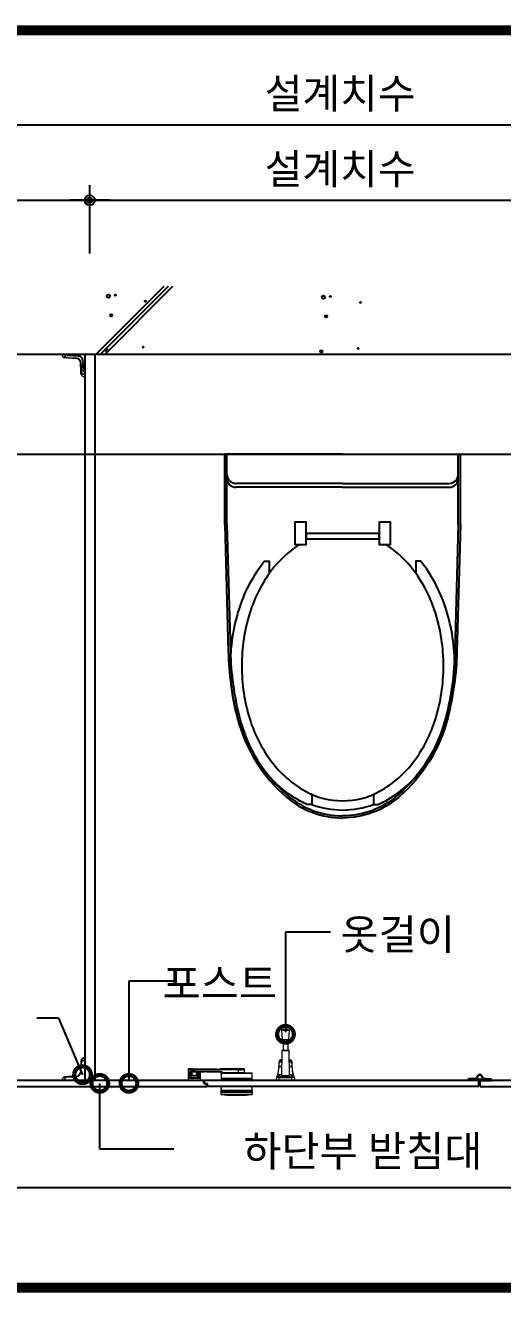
# Model space of a CAD drawing. Extents: x -256 to 8104, y -176 to 5714.
# Drawn here: x 3156 to 3633, y 2764 to 4029 of the extents above; entities that cross this region are included whole.
import ezdxf
from ezdxf.enums import TextEntityAlignment as Align

# ---------------------------------------------------------------- set-up
doc = ezdxf.new("R2010")
doc.units = 0
doc.header["$LTSCALE"] = 30
doc.layers.get('0').update_dxf_attribs({"linetype": 'CONTINUOUS'})
doc.layers.get('DEFPOINTS').update_dxf_attribs({"linetype": 'CONTINUOUS'})
for name, color, linetype in [('0_toilet', 6, 'CONTINUOUS'), ('DIM', 7, 'CONTINUOUS'), ('HAT', 8, 'CONTINUOUS'), ('경첩', 4, 'CONTINUOUS'), ('문자', 3, 'CONTINUOUS'), ('부자재', 4, 'CONTINUOUS'), ('옷걸이', 4, 'CONTINUOUS'), ('잠금쇠(회전형)', 4, 'CONTINUOUS'), ('치수', 1, 'CONTINUOUS'), ('해치', 8, 'CONTINUOUS')]:
    doc.layers.add(name, color=color, linetype=linetype)
doc.styles.add('돋움', font='malgun.ttf')
doc.dimstyles.new('10', dxfattribs={"dimscale": 10, "dimtxt": 3, "dimasz": 1, "dimexe": 1.5, "dimexo": 2, "dimgap": 1, "dimtad": 1, "dimdec": 0, "dimlunit": 6, "dimtxsty": '돋움', "dimblk": 'DIMDOT', "dimcen": -1, "dimdle": 1.5, "dimclrt": 3, "dimazin": 3, "dimtfac": 1, "dimtdec": 0, "dimtix": 1, "dimtmove": 2, "dimatfit": 3, "dimldrblk": 'DIMDOT', "dimarcsym": 0})

# ---------------------------------------------------------------- blocks, each defined once
blk = doc.blocks.new('_DOTSMALL')
at = {"color": 0, "linetype": 'ByBlock', "const_width": 0.5}
blk.add_lwpolyline([(-0.0625, 0, 1), (0.0625, 0, 1)], format="xyb", close=True, dxfattribs=at)
blk = doc.blocks.new('A$C63EC304E')
at = {"layer": '치수', "color": 1, "xscale": 2.5, "yscale": 2.5, "zscale": 2.5, "rotation": 234.3098741996962}
blk.add_blockref('_DOTSMALL', (0.312, 0.312), dxfattribs=at)
blk = doc.blocks.new('A$C2BC9653E')
at = {"layer": '치수', "xscale": 0.3333333333333333, "yscale": 0.3333333333333333, "zscale": 0.3333333333333333}
blk.add_blockref('A$C63EC304E', (0, 0), dxfattribs=at)
blk = doc.blocks.new('A$C7FC71301')
at = {"layer": '치수', "rotation": 180}
blk.add_blockref('A$C2BC9653E', (0.208, 0.208), dxfattribs=at)
blk = doc.blocks.new('A$C4A20372B')
at = {"layer": '치수'}
blk.add_blockref('A$C7FC71301', (0, 0), dxfattribs=at)
blk = doc.blocks.new('A$C566469F5')
at = {"layer": '치수'}
blk.add_blockref('A$C4A20372B', (0, 0), dxfattribs=at)
blk = doc.blocks.new('A$C7E317CD4')
at = {"layer": '해치', "xscale": 2, "yscale": 2, "zscale": 2}
blk.add_blockref('A$C566469F5', (0, 0), dxfattribs=at)
blk = doc.blocks.new('A$C601D7F27')
at = {"layer": '치수'}
blk.add_blockref('A$C7E317CD4', (0, 0), dxfattribs=at)
blk = doc.blocks.new('A$C38802C08')
at = {"layer": '치수'}
blk.add_blockref('A$C601D7F27', (0, 0), dxfattribs=at)
blk = doc.blocks.new('DIMDOT')
at = {"linetype": 'Continuous'}
blk.add_line((-2, 0), (2, 0), dxfattribs=at)
for radius in [0.5, 0.25]:
    blk.add_circle((0, 0), radius, dxfattribs=at)
blk = doc.blocks.new('*D536')
at = {"layer": 'DEFPOINTS', "color": 0}
for p in [(202541.7, 4105.7), (201041.7, 3957.3), (202541.7, 3957.3)]:
    blk.add_point(p, dxfattribs=at)
at = {"layer": 'DIM', "color": 0, "lineweight": -2, "ltscale": 10}
for p, q in [((201041.7, 3977.3), (201041.7, 4120.7)), ((202541.7, 3977.3), (202541.7, 4120.7)), ((201051.7, 4105.7), (202531.7, 4105.7))]:
    blk.add_line(p, q, dxfattribs=at)
at = {"layer": 'DIM', "color": 0, "lineweight": -2, "xscale": 10, "yscale": 10, "zscale": 10, "rotation": 180}
blk.add_blockref('DIMDOT', (201041.7, 4105.7), dxfattribs=at)
at = {"layer": 'DIM', "color": 0, "lineweight": -2, "xscale": 10, "yscale": 10, "zscale": 10}
blk.add_blockref('DIMDOT', (202541.7, 4105.7), dxfattribs=at)
at = {"layer": 'DIM', "color": 3, "insert": (201791.7, 4135.4), "char_height": 30, "attachment_point": 5, "style": '돋움'}
blk.add_mtext('설계치수', dxfattribs=at)
blk = doc.blocks.new('*D537')
at = {"layer": 'DEFPOINTS', "color": 0}
for p in [(202041.7, 4030.4), (201541.7, 3957.3), (202041.7, 3957.3)]:
    blk.add_point(p, dxfattribs=at)
at = {"layer": 'DIM', "color": 0, "lineweight": -2, "ltscale": 10}
for p, q in [((201541.7, 3977.3), (201541.7, 4045.4)), ((202041.7, 3977.3), (202041.7, 4045.4)), ((201551.7, 4030.4), (202031.7, 4030.4))]:
    blk.add_line(p, q, dxfattribs=at)
at = {"layer": 'DIM', "color": 0, "lineweight": -2, "xscale": 10, "yscale": 10, "zscale": 10, "rotation": 180}
blk.add_blockref('DIMDOT', (201541.7, 4030.4), dxfattribs=at)
at = {"layer": 'DIM', "color": 0, "lineweight": -2, "xscale": 10, "yscale": 10, "zscale": 10}
blk.add_blockref('DIMDOT', (202041.7, 4030.4), dxfattribs=at)
at = {"layer": 'DIM', "color": 3, "insert": (201791.7, 4060), "char_height": 30, "attachment_point": 5, "style": '돋움'}
blk.add_mtext('설계치수', dxfattribs=at)
blk = doc.blocks.new('*D538')
at = {"layer": 'DEFPOINTS', "color": 0}
for p in [(201541.7, 4030.4), (201041.7, 3957.3), (201541.7, 3957.3)]:
    blk.add_point(p, dxfattribs=at)
at = {"layer": 'DIM', "color": 0, "lineweight": -2, "ltscale": 10}
for p, q in [((201041.7, 3977.3), (201041.7, 4045.4)), ((201541.7, 3977.3), (201541.7, 4045.4)), ((201051.7, 4030.4), (201531.7, 4030.4))]:
    blk.add_line(p, q, dxfattribs=at)
at = {"layer": 'DIM', "color": 0, "lineweight": -2, "xscale": 10, "yscale": 10, "zscale": 10, "rotation": 180}
blk.add_blockref('DIMDOT', (201041.7, 4030.4), dxfattribs=at)
at = {"layer": 'DIM', "color": 0, "lineweight": -2, "xscale": 10, "yscale": 10, "zscale": 10}
blk.add_blockref('DIMDOT', (201541.7, 4030.4), dxfattribs=at)
at = {"layer": 'DIM', "color": 3, "insert": (201291.7, 4060), "char_height": 30, "attachment_point": 5, "style": '돋움'}
blk.add_mtext('설계치수', dxfattribs=at)
blk = doc.blocks.new('A$C10E41893')
at = {"layer": '부자재'}
for p, q in [((6.5, 0), (6.5, 196)), ((123.3, 196), (6.5, 196)), ((123.3, 192.5), (6.5, 192.5)), ((54.8, 0), (54.8, 177.5)), ((61.4, 0), (61.4, 177.5)), ((6.5, 0), (6.5, -196)), ((54.8, 0), (54.8, -177.5)), ((61.4, 0), (61.4, -177.5)), ((123.3, -192.5), (6.5, -192.5)), ((123.3, -196), (6.5, -196))]:
    blk.add_line(p, q, dxfattribs=at)
for points in [[(122.7, 196, -0.012538), (123.3, 196), (334.6, 190.3, -0.055395), (444.7, 175.1, -0.154276), (576.9, 93.3, -0.179504), (611.5, 0, -0.179504)], [(122.8, 192.5, -0.012538), (123.2, 192.5), (334.5, 186.8, -0.055395), (443.8, 171.7, -0.154276), (574.3, 91, -0.179504), (608, 0, -0.179504)], [(572, 51.4), (588.8, 51.4), (588.8, 59.6, 0.021185), (583.3, 70.7, 0.106084), (528.4, 133.7, 0.085733), (452.6, 172.4, 0.075373), (358.7, 186.6, 0.075373), (264.8, 172.4, 0.085733), (189, 133.7, 0.007337), (184.4, 130.1), (184.4, 122), (204.7, 122)], [(156.7, -72, 0.089162), (200.2, -118.7, 0.085733), (270.3, -154.5, 0.075373), (358.7, -167.9, 0.075373), (447.1, -154.5, 0.085733), (517.2, -118.7, 0.106084), (567, -61.6, 0.126931), (582.8, 0, 0.126931), (567, 61.6, 0.106084), (517.2, 118.7, 0.085733), (447.1, 154.5, 0.075373), (358.7, 167.9, 0.075373), (270.3, 154.5, 0.085733), (200.2, 118.7, 0.089162), (156.7, 72)], [(588.8, -51.4, 0.090214), (598.2, 0, 0.090214), (588.8, 51.4, 0.106084)], [(122.7, -196, 0.012538), (123.3, -196), (334.6, -190.3, 0.055395), (444.7, -175.1, 0.154276), (576.9, -93.3, 0.179504), (611.5, 0, 0.179504)], [(122.8, -192.5, 0.012538), (123.2, -192.5), (334.5, -186.8, 0.055395), (443.8, -171.7, 0.154276), (574.3, -91, 0.179504), (608, 0, 0.179504)], [(572, -51.4), (588.8, -51.4), (588.8, -59.6, -0.021185), (583.3, -70.7, -0.106084), (528.4, -133.7, -0.085733), (452.6, -172.4, -0.075373), (358.7, -186.6, -0.075373), (264.8, -172.4, -0.085733), (189, -133.7, -0.007337), (184.4, -130.1), (184.4, -122), (204.7, -122)]]:
    blk.add_lwpolyline(points, format="xyb", dxfattribs=at)
blk.add_lwpolyline([(138, -60.8), (119.3, -60.8), (119.3, -79.5), (156.7, -79.5), (156.7, -60.8), (138, -60.8), (147.3, -60.8), (147.3, 60.8), (138, 60.8), (156.7, 60.8), (156.7, 79.5), (119.3, 79.5), (119.3, 60.8), (138, 60.8), (138, -60.8), (119.3, -60.8)], dxfattribs=at)
for centre, start, end in [((39.8, 177.5), 0, 90), ((46.4, 177.5), 0, 90), ((39.8, -177.5), 270, 0), ((46.4, -177.5), 270, 0)]:
    blk.add_arc(centre, 15, start, end, dxfattribs=at)
blk = doc.blocks.new('AURA_20', base_point=(198321.5, 175.8))
for p, q in [((201041.7, 3876.8), (202541.7, 3876.8)), ((201041.7, 3776.8), (202541.7, 3776.8))]:
    blk.add_line(p, q)
at = {"color": 4}
for p, q in [((201530.4, 3874.7), (201520.7, 3875.3)), ((201530.4, 3874.7), (201531.1, 3874.7)), ((201534.5, 3870.9), (201535, 3860.8))]:
    blk.add_line(p, q, dxfattribs=at)
at = {"color": 8}
blk.add_line((200805.6, 3045), (202768.2, 3045), dxfattribs=at)
at = {"color": 8, "const_width": 10}
for points in [[(200805.6, 4199.9), (204153.5, 4199.9)], [(198368.9, 2945), (204153.5, 2945)]]:
    blk.add_lwpolyline(points, dxfattribs=at)
at = {"color": 4}
for centre, radius, start, end in [((201520.8, 3876.9), 1.61, 184.0227, 266.85), ((201530.9, 3871.1), 3.66, 356.6481, 86.2207), ((201536.7, 3861), 1.65, 186.1664, 269.5984)]:
    blk.add_arc(centre, radius, start, end, dxfattribs=at)
at = {"layer": '0_toilet'}
for p, q in [((201536.7, 3876.8), (201536.7, 3151.8)), ((201546.7, 3876.8), (201546.7, 3151.8)), ((201655.6, 3151.8), (201431.7, 3151.8)), ((201655.6, 3148.8), (201655.6, 3151.8)), ((201930.2, 3151.8), (201656.4, 3151.8)), ((201656.4, 3148.8), (201656.4, 3151.8)), ((201930.2, 3145.8), (201930.2, 3151.8)), ((202160.7, 3151.8), (201931.7, 3151.8)), ((201931.7, 3145.8), (201931.7, 3151.8)), ((201431.7, 3145.8), (201658.6, 3145.8)), ((201655.6, 3148.8), (201659.4, 3148.8)), ((201658.6, 3145.8), (201658.6, 3148.8)), ((201659.4, 3145.8), (201659.4, 3148.8)), ((201930.2, 3145.8), (201659.4, 3145.8)), ((201931.7, 3145.8), (202163.7, 3145.8))]:
    blk.add_line(p, q, dxfattribs=at)
at = {"layer": '경첩', "color": 4, "linetype": 'Continuous', "lineweight": 15}
for p, q in [((201514.2, 3875.7), (201514.2, 3876.8)), ((201514.2, 3876.8), (201514.5, 3876.8)), ((201514.5, 3875.7), (201514.2, 3875.7)), ((201514.5, 3876.8), (201514.5, 3875.7)), ((201514.5, 3876.8), (201516.6, 3876.8)), ((201516.5, 3873.6), (201517.9, 3873.5)), ((201519, 3873.2), (201516.5, 3873.3)), ((201516.6, 3876.8), (201516.6, 3875.6)), ((201516.6, 3875.6), (201516.7, 3875.6)), ((201516.7, 3875.6), (201516.7, 3876.8)), ((201516.7, 3876.8), (201517, 3876.8)), ((201516.7, 3875.6), (201517, 3875.6)), ((201516.9, 3873.1), (201517.1, 3873.3)), ((201516.9, 3873.1), (201517, 3873.1)), ((201517, 3876.8), (201517, 3875.6)), ((201535.2, 3876.8), (201517, 3876.8)), ((201520.2, 3872.9), (201517, 3873.1)), ((201519, 3873.5), (201527.9, 3873)), ((201527.9, 3872.8), (201519, 3873.2)), ((201520.2, 3872.9), (201520.5, 3873.1)), ((201520.9, 3872.9), (201521.2, 3873.1)), ((201521.3, 3872.9), (201521.5, 3873.1)), ((201521.9, 3872.8), (201522.2, 3873.1)), ((201524.6, 3872.7), (201521.9, 3872.8)), ((201524.6, 3872.7), (201524.9, 3872.9)), ((201525.3, 3872.7), (201525.5, 3872.9)), ((201525.6, 3872.6), (201525.9, 3872.9)), ((201526.3, 3872.6), (201526.6, 3872.9)), ((201527.7, 3872.6), (201526.3, 3872.6)), ((201527.7, 3872.6), (201527.9, 3872.8)), ((201527.9, 3872.5), (201527.7, 3872.6)), ((201528.9, 3872.4), (201529.1, 3872.6)), ((201529.5, 3872.2), (201529.6, 3872.4)), ((201529.7, 3872.1), (201529.9, 3872.3)), ((201530.2, 3871.9), (201530.3, 3872)), ((201530.4, 3871.7), (201530.6, 3871.9)), ((201531.5, 3870.7), (201531.6, 3870.9)), ((201531.6, 3870.5), (201531.8, 3870.7)), ((201536.7, 3857.1), (201536.7, 3875.3)), ((201531.9, 3870), (201532.1, 3870.2)), ((201532, 3869.8), (201532.2, 3870)), ((201532.2, 3869.4), (201532.4, 3869.6)), ((201532.5, 3869.1), (201532.3, 3868.9)), ((201532.3, 3868.9), (201532.5, 3869.1)), ((201532.4, 3868.5), (201532.6, 3868.7)), ((201532.4, 3868.3), (201532.6, 3868.5)), ((201532.5, 3867.4), (201532.4, 3868)), ((201532.5, 3867.4), (201532.7, 3867.6)), ((201532.5, 3867.3), (201532.7, 3867.5)), ((201532.5, 3867.3), (201532.5, 3867.4)), ((201532.5, 3866.9), (201532.5, 3867.3)), ((201532.5, 3866.9), (201532.7, 3867.2)), ((201532.5, 3866.8), (201532.7, 3867.1)), ((201532.5, 3866.8), (201532.5, 3866.9)), ((201532.5, 3865.9), (201532.5, 3866.8)), ((201532.5, 3865.9), (201532.8, 3866.2)), ((201532.5, 3865.7), (201532.8, 3865.9)), ((201532.6, 3865.3), (201532.5, 3865.7)), ((201532.6, 3865.2), (201532.8, 3865.5)), ((201532.6, 3865.3), (201532.8, 3865.5)), ((201532.7, 3862.4), (201532.6, 3865.2)), ((201533.1, 3859.1), (201532.7, 3868)), ((201532.7, 3862.4), (201532.9, 3862.6)), ((201532.7, 3862), (201533, 3862.3)), ((201532.7, 3861.4), (201532.7, 3862)), ((201532.7, 3861.4), (201533, 3861.6)), ((201532.8, 3861), (201533, 3861.3)), ((201532.8, 3860.4), (201533, 3860.6)), ((201532.9, 3857.6), (201532.8, 3860.4)), ((201532.9, 3868), (201533.4, 3859.1)), ((201533.2, 3856.6), (201533.1, 3859.1)), ((201533.4, 3858), (201533.5, 3856.6)), ((201532.9, 3857.6), (201533.2, 3857.9)), ((201533, 3857.1), (201533.2, 3857.2)), ((201535.5, 3857.1), (201536.7, 3857.1)), ((201535.5, 3856.8), (201535.5, 3857.1)), ((201535.5, 3856.8), (201535.5, 3856.7)), ((201536.7, 3856.8), (201535.5, 3856.8)), ((201535.5, 3856.7), (201536.7, 3856.7)), ((201535.6, 3854.6), (201536.7, 3854.6)), ((201535.6, 3854.6), (201535.6, 3854.3)), ((201536.7, 3854.3), (201535.6, 3854.3)), ((201536.7, 3857.1), (201536.7, 3856.8)), ((201536.7, 3856.7), (201536.7, 3854.6)), ((201536.7, 3854.6), (201536.7, 3854.3)), ((201532.6, 3163.4), (201532.5, 3163)), ((201532.5, 3163), (201532.8, 3162.7)), ((201532.5, 3162.7), (201532.8, 3162.5)), ((201532.5, 3162.7), (201532.5, 3161.8)), ((201532.7, 3166.3), (201532.6, 3163.4)), ((201532.6, 3163.4), (201532.8, 3163.2)), ((201532.6, 3163.4), (201532.8, 3163.1)), ((201533.1, 3169.6), (201532.7, 3160.6)), ((201532.7, 3167.3), (201533, 3167)), ((201532.7, 3167.3), (201532.7, 3166.6)), ((201532.7, 3166.6), (201533, 3166.4)), ((201532.7, 3166.3), (201532.9, 3166)), ((201532.9, 3171), (201532.8, 3168.3)), ((201532.8, 3168.3), (201533, 3168)), ((201532.8, 3167.6), (201533, 3167.4)), ((201532.9, 3171), (201533.2, 3170.7)), ((201532.9, 3160.6), (201533.4, 3169.6)), ((201533, 3171.6), (201533.2, 3171.4)), ((201533.2, 3172.1), (201533.1, 3169.6)), ((201533.4, 3170.6), (201533.5, 3172.1)), ((201535.5, 3171.8), (201535.5, 3171.9)), ((201535.5, 3171.9), (201536.7, 3171.9)), ((201535.5, 3171.8), (201535.5, 3171.6)), ((201536.7, 3171.8), (201535.5, 3171.8)), ((201535.5, 3171.6), (201536.7, 3171.6)), ((201535.6, 3174.1), (201535.6, 3174.3)), ((201536.7, 3174.3), (201535.6, 3174.3)), ((201535.6, 3174.1), (201536.7, 3174.1)), ((201536.7, 3174.1), (201536.7, 3174.3)), ((201536.7, 3171.9), (201536.7, 3174.1)), ((201536.7, 3171.6), (201536.7, 3171.8)), ((201536.7, 3171.6), (201536.7, 3153.3)), ((201514.5, 3153), (201514.2, 3153)), ((201514.2, 3153), (201514.2, 3151.8)), ((201514.2, 3151.8), (201514.5, 3151.8)), ((201514.5, 3151.8), (201514.5, 3153)), ((201514.5, 3151.8), (201516.6, 3151.8)), ((201519, 3155.4), (201516.5, 3155.3)), ((201516.5, 3155.1), (201517.9, 3155.1)), ((201516.6, 3151.8), (201516.6, 3153.1)), ((201516.6, 3153.1), (201516.7, 3153.1)), ((201516.7, 3153.1), (201517, 3153.1)), ((201516.7, 3153.1), (201516.7, 3151.8)), ((201516.7, 3151.8), (201517, 3151.8)), ((201516.9, 3155.5), (201517, 3155.6)), ((201516.9, 3155.5), (201517.1, 3155.3)), ((201520.2, 3155.7), (201517, 3155.6)), ((201517, 3151.8), (201517, 3153.1)), ((201535.2, 3151.8), (201517, 3151.8)), ((201527.9, 3155.8), (201519, 3155.4)), ((201519, 3155.2), (201527.9, 3155.6)), ((201520.2, 3155.7), (201520.5, 3155.5)), ((201520.9, 3155.8), (201521.2, 3155.5)), ((201521.3, 3155.8), (201521.5, 3155.5)), ((201524.6, 3155.9), (201521.9, 3155.8)), ((201521.9, 3155.8), (201522.2, 3155.6)), ((201524.6, 3155.9), (201524.9, 3155.7)), ((201525.3, 3156), (201525.5, 3155.7)), ((201525.6, 3156), (201525.9, 3155.8)), ((201527.7, 3156.1), (201526.3, 3156)), ((201526.3, 3156), (201526.6, 3155.8)), ((201527.7, 3156.1), (201527.9, 3155.8)), ((201527.9, 3156.1), (201527.7, 3156.1)), ((201528.9, 3156.3), (201529.1, 3156.1)), ((201529.5, 3156.4), (201529.6, 3156.2)), ((201529.7, 3156.5), (201529.9, 3156.3)), ((201530.2, 3156.8), (201530.3, 3156.6)), ((201530.4, 3156.9), (201530.6, 3156.7)), ((201531.5, 3158), (201531.6, 3157.8)), ((201531.6, 3158.2), (201531.8, 3158)), ((201531.9, 3158.6), (201532.1, 3158.4)), ((201532, 3158.8), (201532.2, 3158.6)), ((201532.2, 3159.2), (201532.4, 3159)), ((201532.5, 3159.5), (201532.3, 3159.8)), ((201532.3, 3159.8), (201532.5, 3159.6)), ((201532.5, 3161.3), (201532.4, 3160.6)), ((201532.4, 3160.4), (201532.6, 3160.1)), ((201532.4, 3160.1), (201532.6, 3159.9)), ((201532.5, 3161.8), (201532.7, 3161.6)), ((201532.5, 3161.8), (201532.5, 3161.7)), ((201532.5, 3161.7), (201532.7, 3161.5)), ((201532.5, 3161.7), (201532.5, 3161.4)), ((201532.5, 3161.4), (201532.7, 3161.1)), ((201532.5, 3161.4), (201532.5, 3161.3)), ((201532.5, 3161.3), (201532.7, 3161))]:
    blk.add_line(p, q, dxfattribs=at)
at = {"layer": '경첩', "color": 4, "linetype": 'Continuous', "lineweight": 15, "flags": 128}
for points in [[(201516.5, 3873.6), (201516.5, 3873.5), (201516.5, 3873.5), (201516.5, 3873.4), (201516.5, 3873.4), (201516.5, 3873.4), (201516.5, 3873.3), (201516.5, 3873.3), (201516.5, 3873.3)], [(201519, 3873.2), (201519, 3873.2), (201519, 3873.2), (201519, 3873.3), (201519, 3873.3), (201519, 3873.3), (201519, 3873.4), (201519, 3873.4), (201519, 3873.5)], [(201520.9, 3872.9), (201520.9, 3872.9), (201520.9, 3872.9), (201520.8, 3872.9), (201520.7, 3872.9), (201520.6, 3872.9), (201520.5, 3872.9), (201520.4, 3872.9), (201520.2, 3872.9)], [(201521.9, 3872.8), (201521.8, 3872.8), (201521.7, 3872.8), (201521.6, 3872.8), (201521.5, 3872.8), (201521.4, 3872.8), (201521.3, 3872.8), (201521.3, 3872.9), (201521.3, 3872.9), (201521.3, 3872.9)], [(201525.3, 3872.7), (201525.3, 3872.7), (201525.3, 3872.7), (201525.2, 3872.7), (201525.1, 3872.7), (201525, 3872.7), (201524.9, 3872.7), (201524.8, 3872.7), (201524.6, 3872.7)], [(201526.3, 3872.6), (201526.2, 3872.6), (201526.1, 3872.6), (201525.9, 3872.6), (201525.8, 3872.6), (201525.8, 3872.6), (201525.7, 3872.6), (201525.7, 3872.6), (201525.6, 3872.6)], [(201527.9, 3872.8), (201527.9, 3872.8), (201527.9, 3872.8), (201527.9, 3872.8), (201527.9, 3872.9), (201527.9, 3872.9), (201527.9, 3872.9), (201527.9, 3873), (201527.9, 3873)], [(201532.3, 3868.9), (201532.3, 3868.9), (201532.3, 3868.9)], [(201532.4, 3868.3), (201532.4, 3868.4), (201532.4, 3868.5)], [(201532.5, 3865.7), (201532.5, 3865.8), (201532.5, 3865.8), (201532.5, 3865.9)], [(201532.6, 3865.2), (201532.6, 3865.2), (201532.6, 3865.3)], [(201532.7, 3868), (201532.7, 3868), (201532.7, 3868), (201532.7, 3868), (201532.8, 3868), (201532.8, 3868), (201532.8, 3868), (201532.9, 3868), (201532.9, 3868)], [(201532.8, 3860.4), (201532.8, 3860.5), (201532.8, 3860.6), (201532.8, 3860.7), (201532.8, 3860.8), (201532.8, 3860.9), (201532.8, 3861), (201532.8, 3861), (201532.8, 3861)], [(201533.1, 3859.1), (201533.1, 3859.1), (201533.1, 3859.1), (201533.2, 3859.1), (201533.2, 3859.1), (201533.2, 3859.1), (201533.3, 3859.1), (201533.3, 3859.1), (201533.4, 3859.1)], [(201532.9, 3857.1), (201532.9, 3857.2), (201532.9, 3857.4), (201532.9, 3857.5), (201532.9, 3857.6)], [(201532.9, 3857.1), (201533, 3857.1), (201533, 3857.1), (201533, 3857.1), (201533, 3857.1), (201533, 3857.1), (201533, 3857.1), (201533, 3857.1), (201533, 3857.1)], [(201533.5, 3856.6), (201533.4, 3856.6), (201533.4, 3856.6), (201533.3, 3856.6), (201533.3, 3856.6), (201533.3, 3856.6), (201533.2, 3856.6), (201533.2, 3856.6), (201533.2, 3856.6)], [(201532.5, 3163), (201532.5, 3162.9), (201532.5, 3162.8), (201532.5, 3162.7)], [(201532.6, 3163.4), (201532.6, 3163.4), (201532.6, 3163.4)], [(201532.8, 3168.3), (201532.8, 3168.2), (201532.8, 3168), (201532.8, 3167.9), (201532.8, 3167.8), (201532.8, 3167.7), (201532.8, 3167.7), (201532.8, 3167.6), (201532.8, 3167.6)], [(201532.9, 3171.5), (201533, 3171.5), (201533, 3171.5), (201533, 3171.5), (201533, 3171.6), (201533, 3171.6), (201533, 3171.6), (201533, 3171.6), (201533, 3171.6)], [(201532.9, 3171.5), (201532.9, 3171.4), (201532.9, 3171.3), (201532.9, 3171.1), (201532.9, 3171)], [(201533.1, 3169.6), (201533.1, 3169.6), (201533.1, 3169.6), (201533.2, 3169.6), (201533.2, 3169.6), (201533.2, 3169.6), (201533.3, 3169.6), (201533.3, 3169.6), (201533.4, 3169.6)], [(201533.5, 3172.1), (201533.4, 3172.1), (201533.4, 3172.1), (201533.3, 3172.1), (201533.3, 3172.1), (201533.3, 3172.1), (201533.2, 3172.1), (201533.2, 3172.1), (201533.2, 3172.1)], [(201516.5, 3155.1), (201516.5, 3155.1), (201516.5, 3155.2), (201516.5, 3155.2), (201516.5, 3155.2), (201516.5, 3155.3), (201516.5, 3155.3), (201516.5, 3155.3), (201516.5, 3155.3)], [(201519, 3155.4), (201519, 3155.4), (201519, 3155.4), (201519, 3155.4), (201519, 3155.4), (201519, 3155.3), (201519, 3155.3), (201519, 3155.2), (201519, 3155.2)], [(201520.9, 3155.8), (201520.9, 3155.8), (201520.9, 3155.8), (201520.8, 3155.8), (201520.7, 3155.8), (201520.6, 3155.8), (201520.5, 3155.7), (201520.4, 3155.7), (201520.2, 3155.7)], [(201521.9, 3155.8), (201521.8, 3155.8), (201521.7, 3155.8), (201521.6, 3155.8), (201521.5, 3155.8), (201521.4, 3155.8), (201521.3, 3155.8), (201521.3, 3155.8), (201521.3, 3155.8), (201521.3, 3155.8)], [(201525.3, 3156), (201525.3, 3156), (201525.3, 3156), (201525.2, 3156), (201525.1, 3156), (201525, 3156), (201524.9, 3156), (201524.8, 3155.9), (201524.6, 3155.9)], [(201526.3, 3156), (201526.2, 3156), (201526.1, 3156), (201525.9, 3156), (201525.8, 3156), (201525.8, 3156), (201525.7, 3156), (201525.7, 3156), (201525.6, 3156)], [(201527.9, 3155.8), (201527.9, 3155.8), (201527.9, 3155.8), (201527.9, 3155.8), (201527.9, 3155.8), (201527.9, 3155.7), (201527.9, 3155.7), (201527.9, 3155.6), (201527.9, 3155.6)], [(201532.3, 3159.8), (201532.3, 3159.8), (201532.3, 3159.8)], [(201532.4, 3160.4), (201532.4, 3160.2), (201532.4, 3160.1)], [(201532.7, 3160.6), (201532.7, 3160.6), (201532.7, 3160.6), (201532.7, 3160.6), (201532.8, 3160.6), (201532.8, 3160.6), (201532.8, 3160.6), (201532.9, 3160.6), (201532.9, 3160.6)]]:
    blk.add_lwpolyline(points, dxfattribs=at)
at = {"layer": '경첩', "color": 4, "linetype": 'Continuous', "lineweight": 15}
for centre, radius, start, end in [((201516.6, 3875.7), 2.35, 180, 267.3017), ((201516.6, 3875.7), 2.1, 180, 267.3017), ((201519.1, 3875.6), 2.35, 180, 267.3017), ((201519.1, 3875.6), 2.1, 180, 267.3017), ((201527.7, 3867.8), 5.25, 2.6983, 87.3017), ((201527.7, 3867.8), 5, 2.6983, 87.3017), ((201527.7, 3867.8), 4.75, 75, 87.3017), ((201527.7, 3867.8), 4.75, 68.2494, 75.0002), ((201527.7, 3867.8), 4.75, 58.7002, 65.0052), ((201527.7, 3867.8), 4.75, 55.6142, 58.7009), ((201527.7, 3867.8), 4.75, 37.4392, 55.6151), ((201527.7, 3867.8), 4.75, 34.3855, 37.4388), ((201535.2, 3875.3), 1.5, 0, 90), ((201527.7, 3867.8), 4.75, 28.1736, 34.3849), ((201527.7, 3867.8), 4.75, 19.766, 24.9948), ((201527.7, 3867.8), 4.75, 13.2431, 19.766), ((201527.7, 3867.8), 4.75, 8.6056, 13.1623), ((201527.7, 3867.8), 4.75, 2.6983, 5.9088), ((201535.5, 3859.2), 2.35, 182.6983, 270), ((201535.5, 3859.2), 2.1, 182.6983, 270), ((201535.6, 3856.7), 2.35, 182.6983, 270), ((201535.6, 3856.7), 2.1, 182.6983, 270), ((201535.5, 3169.5), 2.35, 90, 177.3017), ((201535.6, 3172), 2.35, 90, 177.3017), ((201535.5, 3169.5), 2.1, 90, 177.3017), ((201535.6, 3172), 2.1, 90, 177.3017), ((201516.6, 3153), 2.35, 92.6983, 180), ((201516.6, 3153), 2.1, 92.6983, 180), ((201519.1, 3153.1), 2.35, 92.6983, 180), ((201519.1, 3153.1), 2.1, 92.6983, 180), ((201527.7, 3160.8), 5.25, 272.6983, 357.3017), ((201527.7, 3160.8), 5, 272.6983, 357.3017), ((201527.7, 3160.8), 4.75, 272.6983, 285), ((201527.7, 3160.8), 4.75, 284.9998, 291.7506), ((201527.7, 3160.8), 4.75, 294.9948, 301.2998), ((201527.7, 3160.8), 4.75, 301.2991, 304.3858), ((201527.7, 3160.8), 4.75, 304.3849, 322.5608), ((201527.7, 3160.8), 4.75, 322.5612, 325.6145), ((201527.7, 3160.8), 4.75, 325.6151, 331.8264), ((201527.7, 3160.8), 4.75, 335.0052, 340.234), ((201527.7, 3160.8), 4.75, 340.234, 346.7569), ((201527.7, 3160.8), 4.75, 346.8377, 351.3944), ((201527.7, 3160.8), 4.75, 354.0912, 357.3017), ((201535.2, 3153.3), 1.5, 270, 0)]:
    blk.add_arc(centre, radius, start, end, dxfattribs=at)
at = {"layer": '부자재'}
for p, q in [((201919.5, 3152.7), (201919.5, 3151.8)), ((201930.2, 3151.8), (201919.5, 3151.8)), ((201927.3, 3153.9), (201920.1, 3153.4)), ((201920.8, 3152.9), (201920.8, 3151.8)), ((201931, 3152.4), (201931, 3151.6)), ((201931.2, 3151.6), (201931, 3151.6)), ((201931.2, 3152.4), (201931.2, 3151.6)), ((201931.7, 3151.9), (201931.7, 3151.8)), ((201931.7, 3151.8), (201942.7, 3151.8)), ((201934, 3154), (201942.1, 3153.4)), ((201941.4, 3152.9), (201941.4, 3151.8)), ((201942.7, 3152.7), (201942.7, 3151.8))]:
    blk.add_line(p, q, dxfattribs=at)
at = {"layer": '부자재', "color": 1}
blk.add_circle((201931.1, 3155), 2.34, dxfattribs=at)
at = {"layer": '부자재'}
for centre, radius, start, end in [((201920.2, 3152.7), 0.7, 101.7765, 181.6712), ((201921.6, 3152.7), 0.884, 113.4077, 164.5497), ((201927.2, 3155.2), 1.29, 272.9231, 352.4724), ((201931.1, 3155), 2.62, 270, 180), ((201931.5, 3150.8), 1.65, 102.5267, 141.5475), ((201930.8, 3150.8), 1.65, 43.1003, 77.4733), ((201931.2, 3154.7), 2.86, 280.084, 345.9792), ((201935, 3155.2), 1.29, 187.5276, 267.0769), ((201940.6, 3152.7), 0.884, 15.4503, 67.3004), ((201942, 3152.7), 0.7, 358.3288, 78.2235)]:
    blk.add_arc(centre, radius, start, end, dxfattribs=at)
at = {"layer": '옷걸이', "lineweight": 15}
for p, q in [((201733.2, 3202.2), (201733.9, 3192.7)), ((201733.2, 3202.2), (201741.2, 3202.2)), ((201740.4, 3192.7), (201741.2, 3202.2)), ((201733.9, 3192.7), (201740.4, 3192.7)), ((201734.7, 3192.7), (201734.7, 3181.8)), ((201739.7, 3181.8), (201739.7, 3192.7)), ((201733.4, 3181.6), (201733.2, 3156.3)), ((201740.9, 3181.6), (201733.4, 3181.6)), ((201733.7, 3181.8), (201737.2, 3181.8)), ((201737.2, 3181.8), (201740.7, 3181.8)), ((201741.1, 3156.3), (201740.9, 3181.6)), ((201733.3, 3165.4), (201730.8, 3165.4)), ((201730.9, 3166.1), (201733.3, 3166.1)), ((201733.3, 3172.5), (201733.2, 3172.5)), ((201733.2, 3172.5), (201733.2, 3172.4)), ((201733.3, 3172.4), (201733.2, 3172.4)), ((201733.2, 3170.8), (201733.2, 3170.5)), ((201733.2, 3170.8), (201733.3, 3170.8)), ((201733.3, 3170.5), (201733.2, 3170.5)), ((201741.1, 3172.5), (201741, 3172.5)), ((201741.1, 3172.4), (201741, 3172.4)), ((201741, 3170.8), (201741.1, 3170.8)), ((201741.1, 3170.5), (201741, 3170.5)), ((201741, 3166.1), (201743.4, 3166.1)), ((201741.1, 3172.5), (201741.1, 3172.4)), ((201741.1, 3170.8), (201741.1, 3170.5)), ((201743.5, 3165.4), (201741.1, 3165.4)), ((201727.7, 3151.8), (201728.5, 3154.4)), ((201730, 3151.8), (201727.7, 3151.8)), ((201728.5, 3154.4), (201728.5, 3154.4)), ((201728.5, 3154.4), (201728.5, 3154.4)), ((201729.5, 3155.2), (201729.4, 3155.2)), ((201730.9, 3157.2), (201729.5, 3157.2)), ((201730.9, 3157.2), (201729.5, 3157.2)), ((201729.5, 3155.1), (201729.5, 3155.1)), ((201744.9, 3155.1), (201729.5, 3155.1)), ((201730.9, 3154.4), (201730, 3151.8)), ((201744.3, 3151.8), (201730, 3151.8)), ((201730.8, 3156.7), (201730.9, 3157.2)), ((201730.9, 3154.4), (201730.9, 3155.1)), ((201730.9, 3155.1), (201743.5, 3155.1)), ((201743.5, 3154.4), (201730.9, 3154.4)), ((201741.9, 3156.3), (201732.4, 3156.3)), ((201744.9, 3157.2), (201743.4, 3157.2)), ((201743.4, 3157.2), (201743.5, 3156.7)), ((201744.9, 3157.2), (201743.4, 3157.2)), ((201743.5, 3154.4), (201743.5, 3155.1)), ((201744.3, 3151.8), (201743.5, 3154.4)), ((201746.7, 3151.8), (201744.3, 3151.8)), ((201744.9, 3155.2), (201744.8, 3155.2)), ((201745, 3155.1), (201744.9, 3155.2)), ((201744.9, 3155.1), (201744.9, 3155.1)), ((201745.8, 3154.4), (201746.7, 3151.8)), ((201745.8, 3154.4), (201745.8, 3154.4)), ((201745.8, 3154.4), (201745.8, 3154.4))]:
    blk.add_line(p, q, dxfattribs=at)
at = {"layer": '옷걸이', "lineweight": 15, "flags": 128}
for points in [[(201730.6, 3165.4), (201730.6, 3165.4), (201730.6, 3165.4), (201730.6, 3165.4), (201730.7, 3165.4), (201730.7, 3165.4), (201730.7, 3165.4), (201730.8, 3165.4), (201730.8, 3165.4)], [(201733.2, 3172.4), (201733.2, 3172.5), (201732.8, 3172.4), (201732.5, 3172.4), (201732.2, 3172.3), (201731.9, 3172.2), (201731.6, 3172.1), (201731.4, 3171.9), (201731.2, 3171.7), (201731, 3171.5), (201730.9, 3171.3), (201730.8, 3171.1), (201730.7, 3170.8), (201730.7, 3170.8)], [(201733.2, 3172.4), (201732.8, 3172.3), (201732.4, 3172.3), (201732, 3172.2), (201731.7, 3172), (201731.4, 3171.8), (201731.1, 3171.6), (201730.9, 3171.4), (201730.8, 3171.1), (201730.7, 3170.8), (201730.7, 3170.7)], [(201730.7, 3169.2), (201730.8, 3169.5), (201730.9, 3169.8), (201731.1, 3170), (201731.3, 3170.2), (201731.6, 3170.4), (201731.9, 3170.6), (201732.3, 3170.7), (201732.7, 3170.8), (201733.2, 3170.8)], [(201733.2, 3170.5), (201732.8, 3170.4), (201732.4, 3170.4), (201732.1, 3170.3), (201731.8, 3170.1), (201731.5, 3169.9), (201731.3, 3169.7), (201731.1, 3169.5), (201731, 3169.3), (201731, 3169)], [(201743.6, 3170.7), (201743.6, 3170.7), (201743.6, 3171), (201743.5, 3171.2), (201743.4, 3171.4), (201743.3, 3171.6), (201743.1, 3171.8), (201742.8, 3172), (201742.6, 3172.1), (201742.3, 3172.2), (201742, 3172.3), (201741.7, 3172.4), (201741.3, 3172.4), (201741.1, 3172.4)], [(201743.6, 3170.7), (201743.6, 3171), (201743.5, 3171.3), (201743.3, 3171.5), (201743.1, 3171.7), (201742.8, 3171.9), (201742.4, 3172.1), (201742.1, 3172.2), (201741.7, 3172.3), (201741.2, 3172.4), (201741.1, 3172.4)], [(201741.1, 3170.8), (201741.5, 3170.8), (201741.9, 3170.7), (201742.3, 3170.6), (201742.6, 3170.5), (201742.9, 3170.3), (201743.2, 3170.1), (201743.4, 3169.8), (201743.5, 3169.6), (201743.6, 3169.2)], [(201743.3, 3169), (201743.3, 3169.3), (201743.2, 3169.6), (201743, 3169.8), (201742.8, 3170), (201742.5, 3170.2), (201742.2, 3170.3), (201741.8, 3170.4), (201741.5, 3170.5), (201741.1, 3170.5)], [(201743.7, 3165.4), (201743.7, 3165.4), (201743.7, 3165.4), (201743.7, 3165.4), (201743.7, 3165.4), (201743.6, 3165.4), (201743.6, 3165.4), (201743.5, 3165.4), (201743.5, 3165.4)], [(201729.2, 3157), (201729.2, 3157), (201729.2, 3157)], [(201729.4, 3155.2), (201729.4, 3155.2), (201729.3, 3155.1)], [(201729.4, 3155.2), (201729.4, 3155.2), (201729.5, 3155.2)], [(201729.5, 3157.2), (201729.5, 3157.2), (201729.5, 3157.2)], [(201729.5, 3155.2), (201729.5, 3155.1), (201729.5, 3155.1)], [(201731.7, 3155.1), (201731.3, 3155.1), (201731, 3155.2), (201730.9, 3155.2), (201731, 3155.2), (201731.3, 3155.3), (201731.4, 3155.3)], [(201733.2, 3157.6), (201732.6, 3157.6), (201731.3, 3157.5)], [(201743, 3157.5), (201741.4, 3157.6), (201741.1, 3157.6)], [(201742.9, 3155.3), (201743.2, 3155.2), (201743.4, 3155.2), (201743.4, 3155.2), (201743.2, 3155.1), (201742.9, 3155.1), (201742.4, 3155.1)], [(201744.9, 3155.1), (201744.9, 3155.1), (201744.8, 3155.2)], [(201744.9, 3155.2), (201744.9, 3155.2), (201744.8, 3155.2)]]:
    blk.add_lwpolyline(points, dxfattribs=at)
at = {"layer": '옷걸이', "lineweight": 15}
for centre, radius, start, end in [((201737.2, 3191.9), 11, 68.7607, 111.2393), ((201733.7, 3181.6), 0.25, 90, 179.5), ((201740.7, 3181.6), 0.25, 0.5, 90), ((201678, 3169.6), 52.8, 346.2317, 355.4136), ((201678, 3169.6), 53, 346.5097, 355.4136), ((201678, 3169.6), 52.8, 356.4511, 359.6096), ((201730.9, 3166.3), 0.23, 185.4574, 275.1888), ((201678, 3169.6), 52.8, 355.4136, 356.451), ((201678, 3169.6), 52.8, 359.6096, 1.2369), ((201731, 3169.3), 0.227, 188.2087, 276.392), ((201696.9, 3168.8), 34.1, 354.2736, 355.5668), ((201678, 3169.4), 53, 356.4511, 359.6096), ((201678, 3171.2), 55.3, 359.6189, 1.2073), ((201796.3, 3171.2), 55.3, 178.7927, 180.3811), ((201743.4, 3169.3), 0.227, 263.608, 351.7913), ((201796.3, 3169.4), 53, 180.3904, 183.5489), ((201743.5, 3166.3), 0.23, 264.8112, 354.5426), ((201777.4, 3168.8), 34.1, 184.4333, 185.7264), ((201796.3, 3169.6), 53, 184.5864, 193.4903), ((201796.3, 3169.6), 52.8, 178.7631, 180.3904), ((201796.3, 3169.6), 52.8, 180.3904, 183.5489), ((201796.3, 3169.6), 52.8, 183.5489, 184.5865), ((201796.3, 3169.6), 52.8, 184.5864, 193.7683), ((201679.2, 3169.2), 51.5, 343.2376, 346.2577), ((201729.6, 3154), 1.17, 101.397, 160.6752), ((201729.5, 3154.1), 1, 89.9937, 161.8081), ((201679.6, 3169.4), 51.3, 343.5226, 346.2377), ((201729.5, 3157), 0.25, 90.2728, 166.2395), ((201729.5, 3157), 0.247, 89.2585, 165.9158), ((201729.1, 3157), 1.81, 282.0607, 352.5143), ((201728.9, 3157.4), 2.24, 284.8265, 3.5932), ((201731.3, 3157.2), 0.376, 79.9393, 150.5456), ((201731.2, 3157.2), 0.248, 89.5881, 179.723), ((201731.3, 3157.2), 0.307, 84.7786, 118.9817), ((201731, 3156.6), 1.43, 284.1057, 346.9245), ((201737.3, 3556.2), 401.1, 269.1968, 270.7316), ((201743.3, 3156.6), 1.44, 193.1186, 255.9655), ((201743.1, 3157.1), 0.4, 32.0092, 97.8083), ((201743, 3157.3), 0.271, 58.6344, 97.6053), ((201745.4, 3157.4), 2.24, 176.3909, 255.1894), ((201743.2, 3157.2), 0.248, 0.277, 90.4119), ((201745.3, 3156.9), 1.8, 186.7864, 258.2605), ((201744.9, 3157), 0.25, 13.7617, 89.4531), ((201744.9, 3157), 0.247, 14.0842, 90.7415), ((201794.5, 3169.4), 51.2, 193.7584, 196.469), ((201744.7, 3154), 1.16, 19.2937, 79.3942), ((201744.9, 3154.1), 1, 18.1919, 90.0063), ((201795.3, 3169.3), 51.7, 193.7493, 196.7564)]:
    blk.add_arc(centre, radius, start, end, dxfattribs=at)
at = {"layer": '잠금쇠(회전형)', "linetype": 'Continuous', "lineweight": 15}
for p, q in [((201639.9, 3162.9), (201639.9, 3160.4)), ((201642.2, 3163.4), (201640.4, 3163.4)), ((201668.6, 3163.2), (201646.1, 3163.2)), ((201668.6, 3163.2), (201646.1, 3163.2)), ((201646.1, 3163.2), (201646.1, 3163.2)), ((201646.1, 3163), (201690.1, 3163)), ((201646.1, 3162.5), (201646.1, 3163)), ((201646.1, 3162.5), (201646.1, 3160.9)), ((201690.1, 3162.5), (201646.1, 3162.5)), ((201668.6, 3163.2), (201668.6, 3163.2)), ((201695.9, 3163.4), (201672.5, 3163.4)), ((201690.1, 3163), (201690.1, 3162.5)), ((201690.1, 3159.9), (201690.1, 3162.5)), ((201696.4, 3159.9), (201696.4, 3162.9)), ((201639.9, 3160.4), (201643.2, 3160.4)), ((201639.9, 3158.8), (201639.9, 3151.8)), ((201640.3, 3158.8), (201639.9, 3158.8)), ((201639.9, 3151.8), (201652.4, 3151.8)), ((201640.3, 3153.8), (201640.3, 3158.8)), ((201640.3, 3158.8), (201640.8, 3158.8)), ((201652, 3153.8), (201640.3, 3153.8)), ((201640.4, 3159.3), (201640.8, 3159.3)), ((201640.8, 3158.8), (201640.8, 3159.3)), ((201640.8, 3159.3), (201642.6, 3159.3)), ((201640.8, 3158.8), (201640.8, 3154.3)), ((201642.6, 3158.8), (201640.8, 3158.8)), ((201640.8, 3154.3), (201640.9, 3154.3)), ((201640.9, 3158.3), (201642.6, 3158.3)), ((201640.9, 3154.3), (201640.9, 3158.3)), ((201641.4, 3157.8), (201640.9, 3158.3)), ((201640.9, 3154.3), (201641, 3154.3)), ((201641, 3154.3), (201651.3, 3154.3)), ((201641.4, 3157.8), (201641.4, 3154.3)), ((201642.6, 3157.8), (201641.4, 3157.8)), ((201641.9, 3156.8), (201641.9, 3155.3)), ((201649, 3156.8), (201641.9, 3156.8)), ((201641.9, 3155.3), (201649, 3155.3)), ((201642.1, 3157.1), (201648.9, 3157.1)), ((201648.9, 3155.1), (201642.1, 3155.1)), ((201642.6, 3158.8), (201642.6, 3159.3)), ((201642.6, 3159.3), (201643.6, 3159.3)), ((201642.6, 3158.3), (201642.6, 3158.8)), ((201643.1, 3158.8), (201642.6, 3158.8)), ((201642.6, 3158.3), (201642.6, 3157.8)), ((201642.6, 3158.3), (201643.1, 3158.3)), ((201643.6, 3157.8), (201642.6, 3157.8)), ((201643.1, 3158.8), (201643.1, 3158.3)), ((201643.6, 3158.8), (201643.1, 3158.8)), ((201643.1, 3158.3), (201643.6, 3158.3)), ((201643.2, 3160.4), (201643.2, 3160.4)), ((201643.6, 3159.9), (201643.6, 3157.1)), ((201672.6, 3160.9), (201646.1, 3160.9)), ((201648.6, 3157.1), (201648.6, 3159.9)), ((201648.6, 3159.3), (201649.6, 3159.3)), ((201649.1, 3158.8), (201648.6, 3158.8)), ((201648.6, 3158.3), (201649.1, 3158.3)), ((201649.6, 3157.8), (201648.6, 3157.8)), ((201648.9, 3157.1), (201650.1, 3157.1)), ((201650.1, 3155.1), (201648.9, 3155.1)), ((201650.4, 3156.8), (201649, 3156.8)), ((201649, 3155.3), (201650.4, 3155.3)), ((201649.1, 3160.4), (201656.4, 3160.4)), ((201649.6, 3158.8), (201649.1, 3158.8)), ((201649.1, 3158.3), (201649.1, 3158.8)), ((201649.1, 3158.3), (201649.6, 3158.3)), ((201649.6, 3159.3), (201649.6, 3158.8)), ((201649.6, 3159.3), (201651.5, 3159.3)), ((201651.5, 3158.8), (201649.6, 3158.8)), ((201649.6, 3158.8), (201649.6, 3158.3)), ((201649.6, 3158.3), (201651.4, 3158.3)), ((201649.6, 3158.3), (201649.6, 3157.8)), ((201650.9, 3157.8), (201649.6, 3157.8)), ((201650.4, 3155.3), (201650.4, 3156.8)), ((201651.4, 3158.3), (201650.9, 3157.8)), ((201650.9, 3154.3), (201650.9, 3157.8)), ((201651.3, 3154.3), (201651.4, 3154.3)), ((201651.4, 3158.3), (201651.4, 3154.3)), ((201651.4, 3154.3), (201651.5, 3154.3)), ((201651.5, 3159.3), (201651.5, 3158.8)), ((201651.5, 3159.3), (201651.9, 3159.3)), ((201651.5, 3154.3), (201651.5, 3158.8)), ((201651.5, 3158.8), (201652, 3158.8)), ((201652, 3158.8), (201652, 3153.8)), ((201652.4, 3158.8), (201652, 3158.8)), ((201652.4, 3151.8), (201652.4, 3158.8)), ((201658.4, 3160.4), (201671.3, 3160.4)), ((201671.3, 3160.4), (201671.3, 3160.4)), ((201672.9, 3158.8), (201672.9, 3153.9)), ((201703.9, 3153.9), (201672.9, 3153.9)), ((201672.9, 3153.8), (201672.9, 3152.1)), ((201672.9, 3153.8), (201703.9, 3153.8)), ((201672.9, 3152.1), (201703.9, 3152.1)), ((201703.6, 3151.8), (201673.1, 3151.8)), ((201674.2, 3159.4), (201674.2, 3159.6)), ((201703.9, 3158.9), (201674.3, 3158.9)), ((201675, 3159.4), (201675, 3159.9)), ((201675, 3159.9), (201690.1, 3159.9)), ((201675, 3159.4), (201703.4, 3159.4)), ((201680.6, 3153.9), (201680.6, 3153.8)), ((201690.1, 3159.4), (201690.1, 3159.9)), ((201690.1, 3159.9), (201696.4, 3159.9)), ((201696.1, 3153.8), (201696.1, 3153.9)), ((201700.8, 3153.8), (201700.8, 3153.9)), ((201702.9, 3153.8), (201702.9, 3153.9)), ((201702.9, 3153.8), (201702.9, 3153.9)), ((201703.9, 3153.9), (201703.9, 3158.9)), ((201703.9, 3152.1), (201703.9, 3153.8)), ((201672.6, 3141.8), (201672.6, 3140.8)), ((201704.1, 3141.8), (201672.6, 3141.8)), ((201704.1, 3140.8), (201672.6, 3140.8)), ((201672.6, 3139.8), (201672.6, 3138.3)), ((201704.1, 3139.8), (201672.6, 3139.8)), ((201672.6, 3138.3), (201688.4, 3138.3)), ((201703.6, 3140.3), (201673.1, 3140.3)), ((201703.6, 3140.3), (201673.1, 3140.3)), ((201688.4, 3137.8), (201673.1, 3137.8)), ((201703.4, 3145.7), (201673.4, 3145.7)), ((201673.5, 3145.8), (201688.4, 3145.8)), ((201676.3, 3137.5), (201700.5, 3137.5)), ((201676.3, 3137.5), (201688.4, 3137.5)), ((201700.2, 3137.5), (201676.6, 3137.5)), ((201682.7, 3137.3), (201682.8, 3137.3)), ((201682.8, 3137.3), (201694, 3137.3)), ((201685.7, 3137.2), (201685.7, 3137.3)), ((201686.2, 3137.1), (201690.6, 3137.1)), ((201686.2, 3137.1), (201690.6, 3137.1)), ((201686.6, 3137.3), (201686.6, 3137.2)), ((201686.6, 3137.2), (201690.2, 3137.2)), ((201690.1, 3137.1), (201686.6, 3137.1)), ((201688.4, 3145.8), (201703.3, 3145.8)), ((201688.4, 3138.3), (201704.1, 3138.3)), ((201703.7, 3137.8), (201688.4, 3137.8)), ((201688.4, 3137.5), (201700.5, 3137.5)), ((201690.2, 3137.2), (201690.2, 3137.3)), ((201691.1, 3137.3), (201691.1, 3137.2)), ((201694, 3137.3), (201694.1, 3137.3)), ((201704.1, 3140.8), (201704.1, 3141.8)), ((201704.1, 3138.3), (201704.1, 3139.8))]:
    blk.add_line(p, q, dxfattribs=at)
at = {"layer": '잠금쇠(회전형)', "linetype": 'Continuous', "lineweight": 15, "flags": 128}
for points in [[(201646.1, 3163.2), (201645.5, 3163.2), (201644.8, 3163.2), (201644.2, 3163.3), (201643.7, 3163.3), (201643.2, 3163.3), (201642.8, 3163.4), (201642.5, 3163.4), (201642.3, 3163.4), (201642.2, 3163.4), (201642.2, 3163.4)], [(201682.7, 3137.3), (201682.5, 3137.3), (201682.5, 3137.3), (201682.5, 3137.3), (201682.6, 3137.3), (201682.7, 3137.3)], [(201686.6, 3137.1), (201686.6, 3137.1), (201686.6, 3137.1), (201686.6, 3137.1), (201686.6, 3137.1), (201686.6, 3137.1), (201686.6, 3137.2), (201686.6, 3137.2), (201686.6, 3137.2)], [(201690.1, 3137.1), (201690.2, 3137.1), (201690.2, 3137.1), (201690.2, 3137.1), (201690.2, 3137.1), (201690.2, 3137.1), (201690.2, 3137.2), (201690.2, 3137.2), (201690.2, 3137.2)], [(201694.1, 3137.3), (201694.2, 3137.3), (201694.3, 3137.3), (201694.3, 3137.3), (201694.2, 3137.3), (201694.1, 3137.3)]]:
    blk.add_lwpolyline(points, dxfattribs=at)
at = {"layer": '잠금쇠(회전형)', "linetype": 'Continuous', "lineweight": 15}
for centre, radius, start, end in [((201640.4, 3162.9), 0.5, 90, 180), ((201646.2, 3208.9), 46.4, 262.2082, 269.9516), ((201646.2, 3201.8), 38.9, 261.4299, 269.9411), ((201668.6, 3202.8), 39.6, 270.014, 275.6703), ((201690.1, 3201.8), 38.8, 270.0516, 278.5774), ((201690.1, 3208.8), 46.3, 270.0429, 277.7974), ((201695.9, 3162.9), 0.5, 0, 90), ((201646.2, 3121), 39.9, 90.0704, 99.0775), ((201640.4, 3158.8), 0.5, 90, 180), ((201640.8, 3158.8), 0.485, 91.9622, 181.8362), ((201641, 3153.5), 0.816, 110.8265, 158.264), ((201642.1, 3156.8), 0.25, 90, 180), ((201642.1, 3155.3), 0.25, 180, 270), ((201642.6, 3158.8), 0.5, 0, 90), ((201642.6, 3158.3), 0.5, 270, 0), ((201646.1, 3120.2), 40.4, 85.7371, 94.238), ((201643.1, 3159.9), 0.5, 0.4364, 88.0475), ((201646.1, 3132.3), 27.7, 84.8219, 95.1479), ((201649.1, 3159.9), 0.5, 89.9688, 179.9724), ((201649.6, 3158.8), 0.5, 90, 180), ((201649.6, 3158.3), 0.5, 180, 270), ((201650.1, 3156.8), 0.25, 0, 90), ((201650.1, 3155.3), 0.25, 270, 0), ((201651.5, 3158.8), 0.485, 358.1638, 88.0378), ((201651.2, 3153.5), 0.816, 21.736, 69.1735), ((201651.9, 3158.8), 0.5, 0, 90), ((201657.4, 3121.1), 39.3, 88.5426, 91.4397), ((201663.9, 3181.4), 22.3, 289.4853, 292.988), ((201671.3, 3158.9), 1.56, 359.595, 89.9503), ((201672.7, 3159.4), 1.54, 8.6008, 92.9035), ((201694.8, 3111.2), 52.5, 113.1385, 114.7084), ((201673.1, 3152.1), 0.25, 180, 270), ((201675, 3158.7), 1.18, 89.4884, 132.259), ((201675.9, 3159.6), 1.69, 184.5827, 202.3275), ((201674.9, 3158.8), 0.588, 82.6337, 171.8516), ((201696.9, 3159.9), 0.5, 180, 270), ((201703.4, 3158.9), 0.5, 0, 90), ((201703.6, 3152.1), 0.25, 270, 0), ((201683.7, 3141.8), 11, 159.2996, 180), ((201672.6, 3140.3), 0.5, 0, 90), ((201672.6, 3140.3), 0.5, 270, 0), ((201673.1, 3138.3), 0.5, 180, 264.5584), ((201688.4, 3298.4), 161.3, 264.5584, 265.686), ((201673.5, 3145.7), 0.15, 90, 159.2996), ((201676.3, 3137.6), 0.125, 265.686, 270), ((201676.6, 3137.6), 0.125, 235.4626, 265.7969), ((201688.4, 3298.5), 161.5, 265.7969, 269.2276), ((201682.7, 3135.5), 1.78, 88.6382, 96.0273), ((201688.7, 3218), 80.9, 265.7789, 267.8287), ((201688.7, 3218), 80.8, 266.5383, 267.829), ((201685.6, 3137.2), 0.114, 281.5317, 6.6087), ((201686.6, 3167.8), 30.7, 268.0585, 270.0013), ((201686.6, 3159.8), 22.6, 267.7351, 270.0014), ((201690.1, 3167.5), 30.5, 269.9897, 271.9505), ((201690.2, 3159.6), 22.4, 269.9881, 272.2754), ((201688.4, 3298.5), 161.5, 270.7724, 274.2031), ((201688, 3218), 80.8, 272.171, 273.4617), ((201691.2, 3137.2), 0.114, 173.3913, 258.4683), ((201688.1, 3218), 80.9, 272.1713, 274.2211), ((201694.1, 3137.4), 0.0882, 204.5731, 265.3621), ((201694.1, 3136.2), 1.13, 83.0858, 90.7191), ((201700.2, 3137.6), 0.125, 274.2031, 304.5374), ((201688.4, 3298.4), 161.3, 274.314, 275.4416), ((201700.5, 3137.6), 0.125, 270, 274.314), ((201703.3, 3145.7), 0.15, 20.7004, 90), ((201693.1, 3141.8), 11, 0, 20.7004), ((201704.1, 3140.3), 0.5, 90, 180), ((201704.1, 3140.3), 0.5, 180, 270), ((201703.6, 3138.3), 0.5, 275.4416, 0)]:
    blk.add_arc(centre, radius, start, end, dxfattribs=at)
at = {"layer": '치수'}
for p, q in [((201737.2, 3299.9), (201737.2, 3200.1)), ((201782.2, 3299.9), (201737.2, 3299.9)), ((201580.9, 3250.9), (201580.9, 3151.1)), ((201625.8, 3250.9), (201580.9, 3250.9)), ((201510.6, 3214.1), (201488.9, 3214.1)), ((201510.6, 3214.1), (201534.5, 3157.5)), ((201551.7, 3083.4), (201551.7, 3148.9)), ((201625.8, 3083.4), (201551.7, 3083.4))]:
    blk.add_line(p, q, dxfattribs=at)
at = {"layer": '해치'}
for p, q in [((201548.2, 3876.8), (201615.9, 3944.6)), ((201557, 3876.8), (201624.7, 3944.6))]:
    blk.add_line(p, q, dxfattribs=at)
at = {"layer": '해치', "color": 2}
blk.add_line((201552.6, 3876.8), (201620.3, 3944.6), dxfattribs=at)
at = {"layer": '해치'}
for centre, radius in [((201560.3, 3934.8), 1.68), ((201567.2, 3935.6), 0.56), ((201775, 3933.6), 1.68), ((201782, 3934.4), 0.56), ((201597.2, 3929.6), 0.56), ((201812, 3928.4), 0.56), ((201563.1, 3915.6), 1.12), ((201777.8, 3914.4), 1.12), ((201595, 3883.7), 0.559), ((201558.3, 3880.9), 1.12), ((201773, 3879.6), 1.12), ((201809.7, 3882.5), 0.559)]:
    blk.add_circle(centre, radius, dxfattribs=at)
at = {"layer": 'HAT', "xscale": 0.6000000000003638, "yscale": 0.6000000000003638, "zscale": 0.6000000000003638, "rotation": 270}
blk.add_blockref('A$C10E41893', (201794.2, 3780.7), dxfattribs=at)
at = {"layer": '해치', "xscale": -20, "yscale": 20, "zscale": 20}
for p, rotation in [((201741.3, 3202.1), 89.99999999999987), ((201585, 3153.1), 89.99999999999997)]:
    blk.add_blockref('A$C38802C08', p, dxfattribs=dict(at, rotation=rotation))
for p in [(201538.7, 3153.4), (201555.9, 3144.8)]:
    blk.add_blockref('A$C38802C08', p, dxfattribs=at)
at = {"layer": '문자', "style": '돋움'}
for s, p in [('옷걸이', (201849.2, 3297.9)), ('포스트', (201671.6, 3249.2)), ('하단부 받침대', (201814.4, 3081.7))]:
    blk.add_text(s, height=30.34, dxfattribs=at).set_placement(p, align=Align.MIDDLE)
at = {"layer": 'DIM', "ltscale": 10}
for base, p1, p2, picture, middle in [((202541.7, 4105.7), (201041.7, 3957.3), (202541.7, 3957.3), '*D536', (201791.7, 4135.4)), ((201541.7, 4030.4), (201041.7, 3957.3), (201541.7, 3957.3), '*D538', (201291.7, 4060)), ((202041.7, 4030.4), (201541.7, 3957.3), (202041.7, 3957.3), '*D537', (201791.7, 4060))]:
    dim = blk.add_linear_dim(base=base, p1=p1, p2=p2, text='설계치수', dimstyle='10', override={"dimtxsty": '돋움'}, dxfattribs=at)
    dim.commit()
    dim.dimension.update_dxf_attribs({"geometry": picture, "text_midpoint": middle})

msp = doc.modelspace()

# ---------------------------------------------------------------- block references
msp.add_blockref('AURA_20', (0, 0))

doc.saveas('drawing.dxf')
